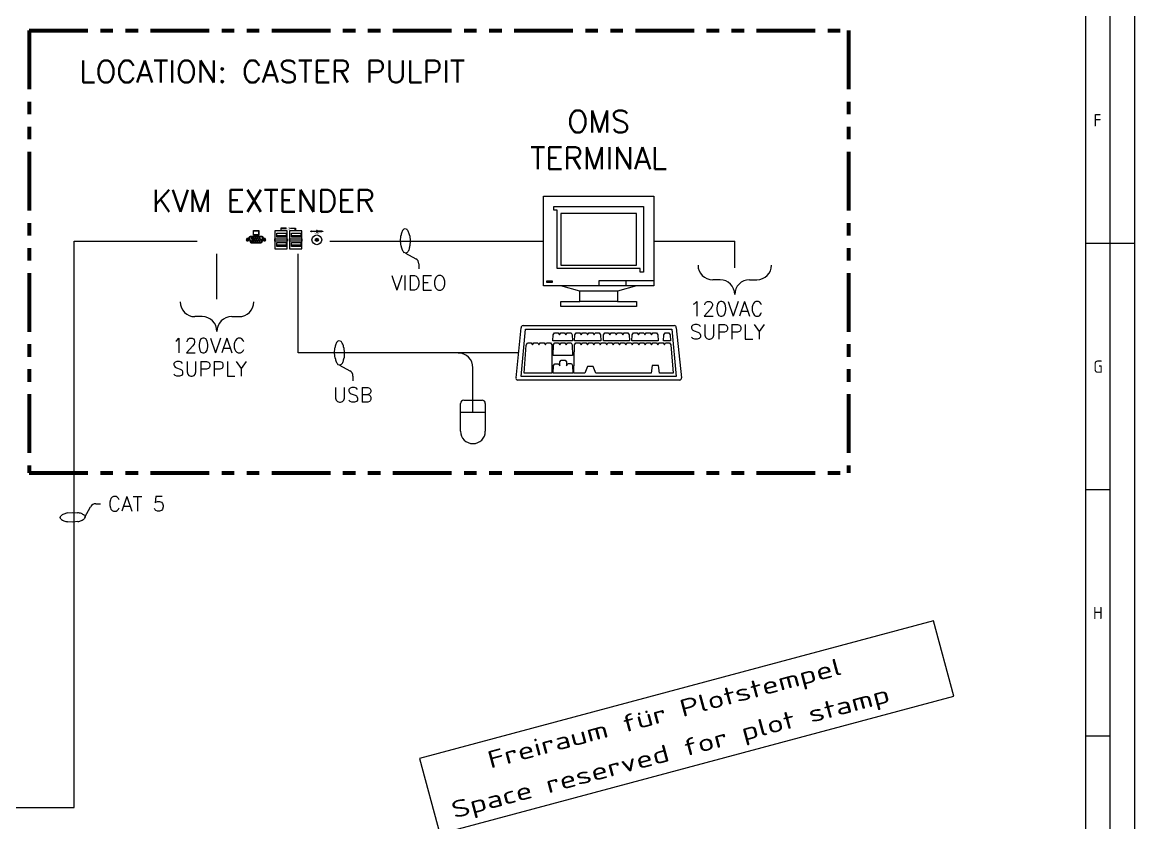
# Model space of a CAD drawing. Extents: x 0 to 34, y 0 to 22.
# Drawn here: x 25.11 to 34, y 5.68 to 12.07 of the extents above; entities that cross this region are included whole.
import ezdxf
from ezdxf.enums import TextEntityAlignment as Align

# ---------------------------------------------------------------- set-up
doc = ezdxf.new("R2010")
doc.units = 0
doc.header["$LTSCALE"] = 0.375
doc.header["$MEASUREMENT"] = 0
doc.linetypes.add('PHANTOM', pattern=[2.5, 1.25, -0.25, 0.25, -0.25, 0.25, -0.25])
doc.layers.get('0').update_dxf_attribs({"color": 4})
for name, color, linetype in [('1', 4, 'Continuous'), ('5', 7, 'Continuous'), ('8', 7, 'Continuous'), ('DIM', 111, 'Continuous'), ('SMSTitle', 7, 'Continuous'), ('TEXT', 7, 'Continuous')]:
    doc.layers.add(name, color=color, linetype=linetype)
doc.layers.add('SMSTITLE_notplotable', color=1, linetype='Continuous', lineweight=25, plot=False)
doc.styles.add('ROMANS', font='ROMANS.shx')
doc.styles.get("Standard").update_dxf_attribs({"font": 'isocp.shx'})

# ---------------------------------------------------------------- blocks, each defined once
blk = doc.blocks.new('V-4055-D')
at = {"layer": 'SMSTitle', "color": 7}
for p, q in [((34, 0), (34, 22)), ((33.6063, 21.6063), (33.6063, 0.1969)), ((34, 10.3071), (33.6063, 10.3071)), ((33.8031, 8.3386), (33.6063, 8.3386)), ((33.8031, 6.3701), (33.6063, 6.3701))]:
    blk.add_line(p, q, dxfattribs=at)
at = {"layer": 'SMSTitle', "color": 4}
blk.add_line((33.8031, 0.1969), (33.8031, 21.8031), dxfattribs=at)
at = {"layer": 'SMSTitle', "color": 7}
for s, p in [('F', (33.6704, 11.2417)), ('G', (33.6698, 9.2732)), ('H', (33.6673, 7.3047))]:
    blk.add_text(s, height=0.0984, dxfattribs=at).set_placement(p)
at = {"layer": 'SMSTitle', "color": 7, "linetype": 'Continuous', "flags": 2}
blk.add_attdef('SMSTITLE-INSERT', (33.6063, 0.1969), '', height=0.1378, dxfattribs=at)
blk = doc.blocks.new('smstitle')
at = {"layer": 'SMSTITLE_notplotable', "color": 1}
blk.add_lwpolyline([(-5.1604, 5.3924), (-1.0533, 6.4929), (-1.2143, 7.0937), (-5.3214, 5.9932)], close=True, dxfattribs=at)
at = {"layer": 'SMSTitle', "color": 7, "lineweight": 25, "flags": 1}
for tag, p in [('RCODE', (-6.8898, 3.937)), ('EUSER', (-6.8898, 3.7795)), ('ME', (-6.8898, 3.622)), ('MOD_DESCRIPTION', (-6.8898, 3.4646)), ('TART', (-6.8898, 3.3071)), ('ZTUEV', (-6.8898, 3.1496)), ('DTYPE', (-6.8898, 2.9921)), ('DSORT', (-6.8898, 2.8346))]:
    blk.add_attdef(tag, p, '', height=0.1063, dxfattribs=at)
at = {"layer": 'SMSTitle', "color": 3}
for tag, p in [('BENEND', (-6.2598, 1.8346)), ('BENEN2', (-6.2598, 1.5354))]:
    blk.add_attdef(tag, text='', height=0.189, dxfattribs=at).set_placement(p, align=Align.BOTTOM_LEFT)
at = {"layer": 'SMSTitle', "color": 2, "lineweight": 35}
blk.add_attdef('BENENG', text='', height=0.1299, dxfattribs=at).set_placement((-6.2402, 1.3071), align=Align.BOTTOM_LEFT)
at = {"layer": 'SMSTitle', "color": 7, "lineweight": 35}
for tag, height, p in [('MASSTB', 0.1181, (-4.8819, 1.063)), ('WERKST', 0.1378, (-4.6654, 0.4528)), ('GEWICH', 0.1378, (-3.1693, 0.4528))]:
    blk.add_attdef(tag, text='', height=height, dxfattribs=at).set_placement(p, align=Align.MIDDLE_CENTER)
at = {"layer": 'SMSTitle', "color": 7, "lineweight": 25}
for tag, height, p in [('GEZDAT', 0.0906, (-6.4764, 0.9646)), ('GEZNAM', 0.1063, (-5.8858, 0.9646)), ('GPRDAT', 0.0906, (-6.4764, 0.7598)), ('GPRNAM', 0.1063, (-5.8858, 0.7598)), ('NORDAT', 0.0906, (-6.4764, 0.5512)), ('NORNAM', 0.1063, (-5.8858, 0.5512)), ('GEZABT', 0.1063, (-6.1811, 0.3386)), ('BLATNR', 0.1299, (-1.437, 0.1181)), ('BLATVN', 0.1299, (-0.5906, 0.1181)), ('GEZTEL', 0.1063, (-6.1811, 0.1181))]:
    blk.add_attdef(tag, text='', height=height, dxfattribs=at).set_placement(p, align=Align.MIDDLE_CENTER)
at = {"layer": 'SMSTitle', "color": 7}
for tag, height, p in [('ZNGNUM', 0.2756, (-1.1417, 0.4331)), ('FORMAT', 0.1969, (-2.126, 0.4331)), ('AINDEX', 0.1969, (-0.1575, 0.4331))]:
    blk.add_attdef(tag, text='', height=height, dxfattribs=at).set_placement(p, align=Align.MIDDLE_CENTER)
at = {"layer": 'SMSTitle', "color": 7, "lineweight": 25}
blk.add_attdef('ENTAUK', text='', height=0.1299, dxfattribs=at).set_placement((-4.7244, 0.1181), align=Align.MIDDLE_LEFT)
at = {"layer": 'SMSTitle', "color": 7, "lineweight": 25, "width": 0.8}
blk.add_attdef('ENTAUS', text='', height=0.1299, dxfattribs=at).set_placement((-4.5276, 0.1181), align=Align.MIDDLE_LEFT)
at = {"layer": 'SMSTITLE_notplotable', "color": 1, "lineweight": 35, "width": 1.5}
for s, p in [('Freiraum für Plotstempel', (-4.7748, 5.9787)), ('Space reserved for plot stamp', (-5.0637, 5.5793))]:
    blk.add_text(s, height=0.137795, rotation=15, dxfattribs=at).set_placement(p, align=Align.MIDDLE_LEFT)

msp = doc.modelspace()

# ---------------------------------------------------------------- hatches: boundary and pattern name
at = {"layer": '8'}
h = msp.add_hatch(color=256, dxfattribs=at)
h.paths.add_polyline_path([(26.9999, 10.4094), (26.9562, 10.4094), (26.9562, 10.373), (26.9999, 10.373)])
h.paths.add_polyline_path([(26.9586, 10.4069), (26.9975, 10.4069), (26.9975, 10.3754), (26.9586, 10.3754)], flags=16)
for points in [[(27.2184, 10.4288), (27.1771, 10.4288), (27.1771, 10.4094), (27.1795, 10.4094), (27.1795, 10.4264), (27.2184, 10.4264)], [(27.2524, 10.4288), (27.2936, 10.4288), (27.2936, 10.4094), (27.2912, 10.4094), (27.2912, 10.4264), (27.2524, 10.4264)], [(27.4223, 10.4033), (27.4223, 10.4057), (27.4199, 10.4057), (27.4199, 10.4082), (27.4174, 10.4082), (27.4174, 10.4057), (27.415, 10.4057), (27.415, 10.4033), (27.4174, 10.4033), (27.4174, 10.4009), (27.4199, 10.4009), (27.4199, 10.4033)], [(27.5048, 10.4033), (27.5121, 10.4033), (27.5121, 10.4057), (27.5048, 10.4057)], [(27.2149, 10.3698), (27.1471, 10.3698), (27.1471, 10.3636), (27.2149, 10.3636)], [(27.332, 10.3698), (27.2642, 10.3698), (27.2642, 10.3636), (27.332, 10.3636)], [(27.2149, 10.2958), (27.1471, 10.2958), (27.1471, 10.2896), (27.2149, 10.2896)], [(27.332, 10.2958), (27.2642, 10.2958), (27.2642, 10.2896), (27.332, 10.2896)]]:
    msp.add_hatch(color=256, dxfattribs=at).paths.add_polyline_path(points)
h = msp.add_hatch(color=256, dxfattribs=at)
edge = h.paths.add_edge_path()
edge.add_line((27.4601, 10.4057), (27.4247, 10.4057))
edge.add_line((27.4247, 10.4057), (27.4247, 10.4033))
edge.add_line((27.4247, 10.4033), (27.4601, 10.4033))
edge.add_arc((27.4636, 10.4045), 0.00364, 199.47122, 520.52878)
h = msp.add_hatch(color=256, dxfattribs=at)
edge = h.paths.add_edge_path()
edge.add_line((27.4599, 10.4108), (27.4611, 10.4087))
edge.add_arc((27.4636, 10.4045), 0.00486, -120, 120, ccw=False)
edge.add_line((27.4611, 10.4003), (27.4599, 10.3982))
edge.add_arc((27.4636, 10.4045), 0.00728, 240, 350.40593)
edge.add_line((27.4708, 10.4033), (27.5024, 10.4033))
edge.add_line((27.5024, 10.4033), (27.5024, 10.4057))
edge.add_line((27.5024, 10.4057), (27.4708, 10.4057))
edge.add_arc((27.4636, 10.4045), 0.00728, 9.59407, 120)

# ---------------------------------------------------------------- linework, layer by layer
for points in [[(27.2272, 10.265), (27.2272, 10.265), (27.2272, 10.4068), (27.1286, 10.4068), (27.1286, 10.265), (27.2272, 10.265)], [(27.2457, 10.265), (27.3444, 10.265), (27.3444, 10.4068), (27.2457, 10.4068), (27.2457, 10.265)], [(27.2174, 10.265), (27.2272, 10.265)]]:
    msp.add_lwpolyline(points)
for points in [[(27.1286, 10.3451), (27.2272, 10.3451), (27.2272, 10.3266), (27.1286, 10.3266)], [(27.1471, 10.3698), (27.2149, 10.3698), (27.2149, 10.3636), (27.1471, 10.3636)], [(27.2457, 10.3451), (27.3444, 10.3451), (27.3444, 10.3266), (27.2457, 10.3266)], [(27.2642, 10.3698), (27.332, 10.3698), (27.332, 10.3636), (27.2642, 10.3636)], [(27.1471, 10.2958), (27.2149, 10.2958), (27.2149, 10.2896), (27.1471, 10.2896)], [(27.2642, 10.2958), (27.332, 10.2958), (27.332, 10.2896), (27.2642, 10.2896)]]:
    msp.add_lwpolyline(points, close=True)
at = {"layer": '1'}
for p, q in [((27.4599, 10.4108), (27.4611, 10.4087)), ((27.4611, 10.4003), (27.4599, 10.3982))]:
    msp.add_line(p, q, dxfattribs=at)
at = {"layer": '1', "color": 7, "lineweight": -3}
for p, q in [((25.525, 10.3262), (26.5071, 10.3262)), ((27.5677, 10.3262), (29.2754, 10.3262)), ((27.3142, 9.433), (27.3142, 10.2249)), ((29.0756, 9.433), (27.3142, 9.433)), ((28.711, 9.0541), (28.711, 9.3139)), ((28.6119, 8.8063), (28.6119, 9.0277)), ((28.6383, 9.0541), (28.7837, 9.0541)), ((28.711, 8.955), (28.711, 9.0541)), ((28.8101, 9.0277), (28.8101, 8.8063)), ((28.8101, 8.955), (28.6119, 8.955))]:
    msp.add_line(p, q, dxfattribs=at)
at = {"layer": '1', "color": 7}
for p, q in [((30.686, 10.0168), (30.6273, 10.0168)), ((30.921, 10.0168), (30.9797, 10.0168)), ((26.5479, 9.722), (26.4892, 9.722)), ((26.7829, 9.722), (26.8416, 9.722))]:
    msp.add_line(p, q, dxfattribs=at)
at = {"layer": '1'}
for points in [[(26.9562, 10.4094), (26.9999, 10.4094), (26.9999, 10.373), (26.9562, 10.373)], [(26.9586, 10.4069), (26.9975, 10.4069), (26.9975, 10.3754), (26.9586, 10.3754)], [(27.5048, 10.4057), (27.5121, 10.4057), (27.5121, 10.4033), (27.5048, 10.4033)], [(26.9212, 10.3372), (26.9156, 10.3468), (26.9045, 10.3468), (26.899, 10.3372), (26.9045, 10.3276), (26.9156, 10.3276)], [(27.0571, 10.3372), (27.0516, 10.3468), (27.0405, 10.3468), (27.035, 10.3372), (27.0405, 10.3276), (27.0516, 10.3276)], [(27.2174, 10.3567), (27.1434, 10.3567), (27.1434, 10.3883), (27.2174, 10.3883), (27.2174, 10.3567)], [(27.2174, 10.2828), (27.1434, 10.2828), (27.1434, 10.3143), (27.2174, 10.3143), (27.2174, 10.2828)], [(27.3346, 10.3567), (27.2606, 10.3567), (27.2606, 10.3883), (27.3346, 10.3883), (27.3346, 10.3567)], [(27.3346, 10.2828), (27.2606, 10.2828), (27.2606, 10.3143), (27.3346, 10.3143), (27.3346, 10.2828)]]:
    msp.add_lwpolyline(points, close=True, dxfattribs=at)
for points in [[(27.2184, 10.4288), (27.1771, 10.4288), (27.1771, 10.4094), (27.1795, 10.4094), (27.1795, 10.4264), (27.2184, 10.4264), (27.2184, 10.4288)], [(27.2524, 10.4288), (27.2936, 10.4288), (27.2936, 10.4094), (27.2912, 10.4094), (27.2912, 10.4264), (27.2524, 10.4264), (27.2524, 10.4288)], [(27.4174, 10.4033), (27.415, 10.4033), (27.415, 10.4057), (27.4174, 10.4057)], [(27.4174, 10.4057), (27.4174, 10.4082), (27.4199, 10.4082), (27.4199, 10.4057)], [(27.4199, 10.4033), (27.4199, 10.4009), (27.4174, 10.4009), (27.4174, 10.4033)], [(27.4199, 10.4057), (27.4223, 10.4057), (27.4223, 10.4033), (27.4199, 10.4033)], [(27.4601, 10.4033), (27.4247, 10.4033), (27.4247, 10.4057), (27.4601, 10.4057)], [(27.4708, 10.4033), (27.5024, 10.4033), (27.5024, 10.4057), (27.4708, 10.4057)]]:
    msp.add_lwpolyline(points, dxfattribs=at)
for points in [[(26.939, 10.3128), (27.0171, 10.3128, 0.327502), (27.0263, 10.3196), (27.0358, 10.3495, 0.506589), (27.0265, 10.3621), (26.9296, 10.3621, 0.506589), (26.9204, 10.3495), (26.9298, 10.3196, 0.327502)], [(26.9429, 10.315), (27.0132, 10.315, 0.327502), (27.0215, 10.3211), (27.03, 10.348, 0.506589), (27.0216, 10.3594), (26.9345, 10.3594, 0.506589), (26.9261, 10.348), (26.9346, 10.3211, 0.327502)]]:
    msp.add_lwpolyline(points, format="xyb", close=True, dxfattribs=at)
for centre, radius in [((26.9101, 10.3372), 0.00547), ((26.9429, 10.35), 0.00397), ((26.9429, 10.3244), 0.00397), ((26.9507, 10.3372), 0.00397), ((26.9584, 10.35), 0.00397), ((26.9584, 10.3244), 0.00397), ((26.9662, 10.3372), 0.00397), ((26.974, 10.35), 0.00397), ((26.974, 10.3244), 0.00397), ((26.9817, 10.3372), 0.00397), ((26.9895, 10.35), 0.00397), ((26.9895, 10.3244), 0.00397), ((26.9973, 10.3372), 0.00397), ((27.005, 10.35), 0.00397), ((27.005, 10.3244), 0.00397), ((27.0128, 10.3372), 0.00397), ((27.0461, 10.3372), 0.00547), ((27.4636, 10.3359), 0.0388), ((27.4636, 10.3359), 0.0121), ((27.4636, 10.3359), 0.00243)]:
    msp.add_circle(centre, radius, dxfattribs=at)
for radius, start, end in [(0.00728, 9.59407, 120), (0.00728, 240, 350.40593), (0.00364, 199.47122, 160.52878), (0.00486, 240, 120)]:
    msp.add_arc((27.4636, 10.4045), radius, start, end, dxfattribs=at)
at = {"layer": '1', "color": 7}
for centre, start, end in [((30.6273, 10.1343), 180, 270), ((30.9797, 10.1343), 270, 0), ((30.686, 9.8993), 0, 90), ((30.921, 9.8993), 90, 180), ((26.4892, 9.8394), 180, 270), ((26.8416, 9.8394), 270, 0), ((26.5479, 9.6045), 0, 90), ((26.7829, 9.6045), 90, 180)]:
    msp.add_arc(centre, 0.1175, start, end, dxfattribs=at)
at = {"layer": '1', "color": 7, "lineweight": -3}
for centre, radius, start, end in [((28.5935, 9.3139), 0.1175, 0, 90), ((28.6383, 9.0277), 0.0264, 90, 180), ((28.7837, 9.0277), 0.0264, 0, 90), ((28.711, 8.8063), 0.0991, 180, 0)]:
    msp.add_arc(centre, radius, start, end, dxfattribs=at)
at = {"layer": '5', "lineweight": -3}
for p, q in [((29.2754, 9.9682), (29.2754, 10.6841)), ((29.2754, 10.6841), (30.1564, 10.6841)), ((30.1564, 10.6841), (30.1564, 9.9682)), ((29.358, 10.574), (29.358, 10.6015)), ((29.358, 10.6015), (30.0738, 10.6015)), ((30.0738, 10.6015), (30.0738, 10.5787)), ((29.3855, 10.574), (29.358, 10.574)), ((29.3855, 10.1059), (29.3855, 10.574)), ((30.0188, 10.5464), (29.413, 10.5464)), ((29.413, 10.5464), (29.413, 10.1334)), ((30.0188, 10.1334), (30.0188, 10.5464)), ((30.0738, 10.5787), (30.0738, 10.0784)), ((30.0463, 10.1059), (29.3855, 10.1059)), ((29.413, 10.1334), (30.0188, 10.1334)), ((30.0463, 10.0784), (30.0463, 10.1059)), ((30.0738, 10.0784), (30.0463, 10.0784)), ((29.413, 9.9682), (29.2754, 9.9682)), ((29.3029, 9.9958), (29.3029, 10.0095)), ((29.3029, 10.0095), (29.3442, 10.0095)), ((29.3442, 9.9958), (29.3029, 9.9958)), ((29.3442, 10.0095), (29.3442, 9.9958)), ((29.5645, 9.9269), (29.413, 9.9682)), ((30.0188, 9.9682), (29.413, 9.9682)), ((30.1564, 10.0095), (29.7159, 10.0095)), ((29.7159, 10.0095), (29.7159, 9.9682)), ((30.0188, 9.9682), (29.8673, 9.9269)), ((29.9362, 9.9682), (29.9362, 10.0095)), ((30.1564, 9.9682), (30.0188, 9.9682)), ((29.8673, 9.9269), (29.5645, 9.9269)), ((29.5645, 9.8443), (29.5645, 9.9269)), ((29.8673, 9.9269), (29.8673, 9.8443)), ((29.413, 9.803), (29.413, 9.8443)), ((29.413, 9.8443), (29.5645, 9.8443)), ((30.0188, 9.803), (29.413, 9.803)), ((29.8673, 9.8443), (29.5645, 9.8443)), ((29.8673, 9.8443), (30.0188, 9.8443)), ((30.0188, 9.8443), (30.0188, 9.803)), ((29.0553, 9.2329), (29.0959, 9.6332)), ((29.0977, 9.2428), (29.1305, 9.6214)), ((29.1118, 9.6504), (30.32, 9.6504)), ((29.1305, 9.6214), (30.3013, 9.6214)), ((30.3013, 9.6214), (30.3341, 9.2428)), ((30.3359, 9.6332), (30.3765, 9.2329)), ((29.3506, 9.5291), (29.3515, 9.5766)), ((29.4027, 9.5291), (29.3506, 9.5291)), ((29.3515, 9.5766), (29.3618, 9.5924)), ((29.3618, 9.5924), (29.3925, 9.5924)), ((29.3925, 9.5924), (29.4027, 9.5766)), ((29.4027, 9.5766), (29.413, 9.5924)), ((29.4539, 9.5291), (29.4027, 9.5291)), ((29.413, 9.5924), (29.4437, 9.5924)), ((29.4437, 9.5924), (29.4539, 9.5766)), ((29.4539, 9.5766), (29.4642, 9.5924)), ((29.5075, 9.5291), (29.4539, 9.5291)), ((29.4642, 9.5924), (29.4949, 9.5924)), ((29.4949, 9.5924), (29.5051, 9.5766)), ((29.5051, 9.5766), (29.5075, 9.5291)), ((29.5239, 9.5291), (29.5251, 9.5766)), ((29.5763, 9.5291), (29.5239, 9.5291)), ((29.5251, 9.5766), (29.5354, 9.5924)), ((29.5354, 9.5924), (29.5661, 9.5924)), ((29.5661, 9.5924), (29.5763, 9.5766)), ((29.5763, 9.5766), (29.5866, 9.5924)), ((29.6275, 9.5291), (29.5763, 9.5291)), ((29.5866, 9.5924), (29.6173, 9.5924)), ((29.6173, 9.5924), (29.6275, 9.5766)), ((29.6275, 9.5766), (29.6378, 9.5924)), ((29.6787, 9.5291), (29.6275, 9.5291)), ((29.6378, 9.5924), (29.6685, 9.5924)), ((29.6685, 9.5924), (29.6787, 9.5766)), ((29.6787, 9.5766), (29.689, 9.5924)), ((29.7323, 9.5291), (29.6787, 9.5291)), ((29.689, 9.5924), (29.7197, 9.5924)), ((29.7197, 9.5924), (29.7299, 9.5766)), ((29.7299, 9.5766), (29.7323, 9.5291)), ((29.7534, 9.5291), (29.7546, 9.5766)), ((29.8058, 9.5291), (29.7534, 9.5291)), ((29.7546, 9.5766), (29.7649, 9.5924)), ((29.7649, 9.5924), (29.7956, 9.5924)), ((29.7956, 9.5924), (29.8058, 9.5766)), ((29.8058, 9.5766), (29.8161, 9.5924)), ((29.857, 9.5291), (29.8058, 9.5291)), ((29.8161, 9.5924), (29.8468, 9.5924)), ((29.8468, 9.5924), (29.857, 9.5766)), ((29.857, 9.5766), (29.8673, 9.5924)), ((29.9082, 9.5291), (29.857, 9.5291)), ((29.8673, 9.5924), (29.898, 9.5924)), ((29.898, 9.5924), (29.9082, 9.5766)), ((29.9082, 9.5766), (29.9185, 9.5924)), ((29.9618, 9.5291), (29.9082, 9.5291)), ((29.9185, 9.5924), (29.9492, 9.5924)), ((29.9492, 9.5924), (29.9594, 9.5766)), ((29.9594, 9.5766), (29.9618, 9.5291)), ((29.9805, 9.5291), (29.9835, 9.5766)), ((30.0347, 9.5291), (29.9805, 9.5291)), ((29.9835, 9.5766), (29.9938, 9.5924)), ((29.9938, 9.5924), (30.0245, 9.5924)), ((30.0245, 9.5924), (30.0347, 9.5766)), ((30.0347, 9.5766), (30.045, 9.5924)), ((30.0859, 9.5291), (30.0347, 9.5291)), ((30.045, 9.5924), (30.0757, 9.5924)), ((30.0757, 9.5924), (30.0859, 9.5766)), ((30.0859, 9.5766), (30.0962, 9.5924)), ((30.1371, 9.5291), (30.0859, 9.5291)), ((30.0962, 9.5924), (30.1269, 9.5924)), ((30.1269, 9.5924), (30.1371, 9.5766)), ((30.1371, 9.5766), (30.1474, 9.5924)), ((30.1913, 9.5291), (30.1371, 9.5291)), ((30.1474, 9.5924), (30.1781, 9.5924)), ((30.1781, 9.5924), (30.1884, 9.5766)), ((30.1884, 9.5766), (30.1913, 9.5291)), ((30.2334, 9.5291), (30.2358, 9.5771)), ((30.2361, 9.5291), (30.2334, 9.5291)), ((30.2358, 9.5771), (30.2361, 9.5766)), ((30.2361, 9.5766), (30.2463, 9.5924)), ((30.2896, 9.5291), (30.2361, 9.5291)), ((30.2463, 9.5924), (30.2771, 9.5924)), ((30.2771, 9.5924), (30.2873, 9.5766)), ((30.2873, 9.5766), (30.2896, 9.5291)), ((29.1197, 9.27), (29.1351, 9.4946)), ((29.1351, 9.4946), (29.1466, 9.5127)), ((29.1466, 9.5127), (29.1773, 9.5127)), ((29.1773, 9.5127), (29.1876, 9.4969)), ((29.1876, 9.4969), (29.1978, 9.5127)), ((29.1978, 9.5127), (29.2286, 9.5127)), ((29.2286, 9.5127), (29.2388, 9.4969)), ((29.2388, 9.4969), (29.249, 9.5127)), ((29.249, 9.5127), (29.2798, 9.5127)), ((29.2798, 9.5127), (29.29, 9.4969)), ((29.29, 9.4969), (29.3002, 9.5127)), ((29.3002, 9.5127), (29.331, 9.5127)), ((29.331, 9.5127), (29.3412, 9.4969)), ((29.3412, 9.4969), (29.3405, 9.27)), ((29.3529, 9.4113), (29.3553, 9.4982)), ((29.3553, 9.4982), (29.3661, 9.5127)), ((29.3661, 9.5127), (29.3959, 9.5127)), ((29.3959, 9.5127), (29.4059, 9.4969)), ((29.4059, 9.4969), (29.4158, 9.5127)), ((29.4158, 9.5127), (29.4456, 9.5127)), ((29.4456, 9.5127), (29.4556, 9.4969)), ((29.4556, 9.4969), (29.4655, 9.5127)), ((29.4655, 9.5127), (29.4953, 9.5127)), ((29.4953, 9.5127), (29.5053, 9.4969)), ((29.5053, 9.4969), (29.5075, 9.4113)), ((29.5172, 9.27), (29.5239, 9.4969)), ((29.5239, 9.4969), (29.5341, 9.5127)), ((29.5341, 9.5127), (29.5648, 9.5127)), ((29.5648, 9.5127), (29.5751, 9.4969)), ((29.5751, 9.4969), (29.5853, 9.5127)), ((29.5853, 9.5127), (29.616, 9.5127)), ((29.616, 9.5127), (29.6263, 9.4969)), ((29.6263, 9.4969), (29.6365, 9.5127)), ((29.6365, 9.5127), (29.6672, 9.5127)), ((29.6672, 9.5127), (29.6775, 9.4969)), ((29.6775, 9.4969), (29.6877, 9.5127)), ((29.6877, 9.5127), (29.7185, 9.5127)), ((29.7185, 9.5127), (29.7287, 9.4969)), ((29.7287, 9.4969), (29.7389, 9.5127)), ((29.7389, 9.5127), (29.7697, 9.5127)), ((29.7697, 9.5127), (29.7799, 9.4969)), ((29.7799, 9.4969), (29.7901, 9.5127)), ((29.7901, 9.5127), (29.8209, 9.5127)), ((29.8209, 9.5127), (29.8311, 9.4969)), ((29.8311, 9.4969), (29.8414, 9.5127)), ((29.8414, 9.5127), (29.8721, 9.5127)), ((29.8721, 9.5127), (29.8823, 9.4969)), ((29.8823, 9.4969), (29.8926, 9.5127)), ((29.8926, 9.5127), (29.9233, 9.5127)), ((29.9233, 9.5127), (29.9335, 9.4969)), ((29.9335, 9.4969), (29.9438, 9.5127)), ((29.9438, 9.5127), (29.9745, 9.5127)), ((29.9745, 9.5127), (29.9847, 9.4969)), ((29.9847, 9.4969), (29.995, 9.5127)), ((29.995, 9.5127), (30.0257, 9.5127)), ((30.0257, 9.5127), (30.0359, 9.4969)), ((30.0359, 9.4969), (30.0462, 9.5127)), ((30.0462, 9.5127), (30.0769, 9.5127)), ((30.0769, 9.5127), (30.0871, 9.4969)), ((30.0871, 9.4969), (30.0974, 9.5127)), ((30.0974, 9.5127), (30.1281, 9.5127)), ((30.1281, 9.5127), (30.1384, 9.4969)), ((30.1384, 9.4969), (30.1486, 9.5127)), ((30.1486, 9.5127), (30.1793, 9.5127)), ((30.1793, 9.5127), (30.1896, 9.4969)), ((30.1896, 9.4969), (30.1998, 9.5127)), ((30.1998, 9.5127), (30.2305, 9.5127)), ((30.2305, 9.5127), (30.2408, 9.4969)), ((30.2408, 9.4969), (30.251, 9.5127)), ((30.251, 9.5127), (30.2817, 9.5127)), ((30.2817, 9.5127), (30.292, 9.4969)), ((30.292, 9.4969), (30.312, 9.27)), ((29.4056, 9.4113), (29.3529, 9.4113)), ((29.3553, 9.3316), (29.3661, 9.3461)), ((29.3661, 9.3461), (29.3959, 9.3461)), ((29.3959, 9.3461), (29.4068, 9.328)), ((29.4553, 9.4113), (29.4056, 9.4113)), ((29.4068, 9.3606), (29.4161, 9.3751)), ((29.4068, 9.328), (29.4068, 9.3606)), ((29.4161, 9.3751), (29.4489, 9.3751)), ((29.4489, 9.3751), (29.4583, 9.3606)), ((29.5075, 9.4113), (29.4553, 9.4113)), ((29.4583, 9.3606), (29.4583, 9.328)), ((29.4583, 9.328), (29.4682, 9.3474)), ((29.4682, 9.3474), (29.4981, 9.3474)), ((29.4981, 9.3474), (29.508, 9.3316)), ((29.3405, 9.27), (29.1197, 9.27)), ((29.352, 9.27), (29.3553, 9.3316)), ((29.4046, 9.27), (29.352, 9.27)), ((29.4544, 9.27), (29.4046, 9.27)), ((29.5089, 9.27), (29.4544, 9.27)), ((29.508, 9.3316), (29.5089, 9.27)), ((29.6055, 9.27), (29.5172, 9.27)), ((29.6276, 9.3243), (29.6055, 9.27)), ((29.6717, 9.3243), (29.6276, 9.3243)), ((29.6938, 9.27), (29.6717, 9.3243)), ((30.1354, 9.27), (29.6938, 9.27)), ((30.1421, 9.3316), (30.1354, 9.27)), ((30.1936, 9.3316), (30.1421, 9.3316)), ((30.2016, 9.27), (30.1936, 9.3316)), ((30.312, 9.27), (30.2016, 9.27)), ((30.3642, 9.2156), (29.0676, 9.2156)), ((30.3341, 9.2428), (29.0977, 9.2428))]:
    msp.add_line(p, q, dxfattribs=at)
for centre, radius, start, end in [((29.1136, 9.6328), 0.0177, 95.93453, 178.80941), ((30.3182, 9.6328), 0.0177, 1.19059, 84.06547), ((29.0691, 9.2297), 0.0142, 167.08998, 264.21475), ((30.3627, 9.2297), 0.0142, 275.78525, 12.91002)]:
    msp.add_arc(centre, radius, start, end, dxfattribs=at)
at = {"layer": 'DIM', "lineweight": -3}
for p, q in [((28.1569, 10.4209), (28.1692, 10.4265)), ((28.1692, 10.4265), (28.1817, 10.4214)), ((28.1327, 10.3265), (28.135, 10.367)), ((28.1369, 10.2862), (28.1327, 10.3265)), ((28.206, 10.3686), (28.2102, 10.3283)), ((28.2102, 10.3283), (28.2079, 10.2878)), ((28.1737, 10.2283), (28.1612, 10.2334)), ((28.1709, 10.2301), (28.2545, 10.1844)), ((28.186, 10.2339), (28.1737, 10.2283)), ((28.2789, 10.1429), (28.2787, 10.1048)), ((27.6299, 9.5256), (27.6422, 9.5313)), ((27.6422, 9.5313), (27.6547, 9.5262)), ((27.6057, 9.4313), (27.608, 9.4718)), ((27.6099, 9.3909), (27.6057, 9.4313)), ((27.679, 9.4734), (27.6832, 9.433)), ((27.6832, 9.433), (27.6809, 9.3925)), ((27.6467, 9.3331), (27.6342, 9.3381)), ((27.659, 9.3387), (27.6467, 9.3331)), ((27.6439, 9.3349), (27.7275, 9.2891)), ((27.7519, 9.2476), (27.7517, 9.2096)), ((25.6093, 8.1184), (25.6551, 8.202)), ((25.6966, 8.2264), (25.7346, 8.2262)), ((25.4129, 8.1167), (25.418, 8.1293)), ((25.4185, 8.1045), (25.4129, 8.1167)), ((25.4708, 8.1536), (25.5111, 8.1577)), ((25.5111, 8.1577), (25.5516, 8.1554)), ((25.6055, 8.1335), (25.6111, 8.1212)), ((25.6111, 8.1212), (25.606, 8.1087)), ((25.5129, 8.0802), (25.4724, 8.0826)), ((25.5532, 8.0844), (25.5129, 8.0802))]:
    msp.add_line(p, q, dxfattribs=at)
for centre, radius, start, end in [((28.2115, 10.3717), 0.0735, 137.93857, 159.93169), ((28.1294, 10.3698), 0.0735, 22.64245, 44.63557), ((28.2788, 10.3471), 0.1451, 159.93169, 172.08752), ((28.0633, 10.3422), 0.1451, 10.48662, 22.64245), ((28.2796, 10.3126), 0.1451, 190.48662, 202.64245), ((28.2135, 10.285), 0.0735, 202.64245, 224.63557), ((28.1314, 10.2832), 0.0735, 317.93857, 339.93169), ((28.0641, 10.3077), 0.1451, 339.93169, 352.08752), ((28.2319, 10.1431), 0.047, 359.65382, 61.29634), ((27.6845, 9.4764), 0.0735, 137.93857, 159.93169), ((27.6024, 9.4746), 0.0735, 22.64245, 44.63557), ((27.7518, 9.4518), 0.1451, 159.93169, 172.08752), ((27.5363, 9.447), 0.1451, 10.48662, 22.64245), ((27.7526, 9.4173), 0.1451, 190.48662, 202.64245), ((27.6865, 9.3898), 0.0735, 202.64245, 224.63557), ((27.6044, 9.3879), 0.0735, 317.93857, 339.93169), ((27.5371, 9.4125), 0.1451, 339.93169, 352.08752), ((27.7049, 9.2479), 0.047, 359.65382, 61.29634), ((25.6963, 8.1795), 0.047, 89.65382, 151.29634), ((25.4696, 8.077), 0.0735, 112.64245, 134.63557), ((25.4678, 8.159), 0.0735, 227.93857, 249.93169), ((25.4972, 8.0108), 0.1451, 100.48662, 112.64245), ((25.5317, 8.0116), 0.1451, 69.93169, 82.08752), ((25.5268, 8.2271), 0.1451, 280.48662, 292.64245), ((25.5563, 8.0789), 0.0735, 47.93857, 69.93169), ((25.5544, 8.161), 0.0735, 292.64245, 314.63557), ((25.4923, 8.2263), 0.1451, 249.93169, 262.08752)]:
    msp.add_arc(centre, radius, start, end, dxfattribs=at)
at = {"layer": 'TEXT', "color": 6, "linetype": 'PHANTOM', "lineweight": 70}
for p, q in [((25.1658, 12.0079), (25.1658, 8.4744)), ((25.1658, 12.0079), (31.7112, 12.0079)), ((31.7112, 12.0079), (31.7112, 8.4744)), ((25.1658, 8.4744), (31.7112, 8.4744))]:
    msp.add_line(p, q, dxfattribs=at)
at = {"layer": 'TEXT'}
for p, q in [((25.525, 5.7981, -0.3283), (25.525, 10.3262)), ((30.8035, 10.1127), (30.8035, 10.3262)), ((26.6654, 9.8627), (26.6654, 10.2249)), ((25.525, 7.3013, -0.6567), (25.525, 7.3013, -0.6567))]:
    msp.add_line(p, q, dxfattribs=at)
at = {"layer": 'TEXT', "lineweight": -3}
for p, q in [((30.1564, 10.3262), (30.8035, 10.3262)), ((21.9351, 5.7981, -0.3283), (25.525, 5.7981, -0.3283))]:
    msp.add_line(p, q, dxfattribs=at)

# ---------------------------------------------------------------- block references
for name, p in [('V-4055-D', (0, 0)), ('smstitle', (33.6063, 0.1969))]:
    msp.add_blockref(name, p)

# ---------------------------------------------------------------- texts
at = {"layer": '1'}
for s, p in [('USB', (27.2354, 10.4264)), ('5VDC', (27.4636, 10.3875))]:
    msp.add_text(s, height=0.01165, dxfattribs=at).set_placement(p, align=Align.MIDDLE_CENTER)
at = {"layer": 'TEXT', "style": 'ROMANS'}
for s, height, p in [('LOCATION: CASTER PULPIT', 0.176212, (27.1077, 11.5926, 0.3283)), ('OMS', 0.17621, (29.7159, 11.1939, 0.3283)), ('TERMINAL', 0.17621, (29.7159, 10.9002, 0.3283)), ('KVM EXTENDER', 0.176212, (27.0374, 10.5602, 0.3283)), ('VIDEO', 0.11747, (28.2787, 9.9333, 0.3283)), ('USB', 0.11747, (27.7517, 9.0381, 0.3283))]:
    msp.add_text(s, height=height, dxfattribs=at).set_placement(p, align=Align.CENTER)
for s, p in [('120VAC', (30.4438, 9.7854)), ('SUPPLY', (30.4438, 9.6004)), ('120VAC', (26.3057, 9.4905)), ('SUPPLY', (26.3057, 9.3055)), ('CAT 5', (25.7933, 8.2262))]:
    msp.add_text(s, height=0.11747, dxfattribs=at).set_placement(p, align=Align.MIDDLE_LEFT)

doc.saveas('drawing.dxf')
